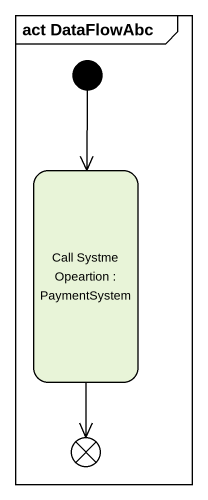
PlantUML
@startuml
mainframe act DataFlowAbc
hide empty description
state "Call Systme Opeartion : PaymentSystem" as Call_Systme_Opeartion
state flowfinal1 <<end>>
[*] --> Call_Systme_Opeartion
Call_Systme_Opeartion --> flowfinal1
@enduml
